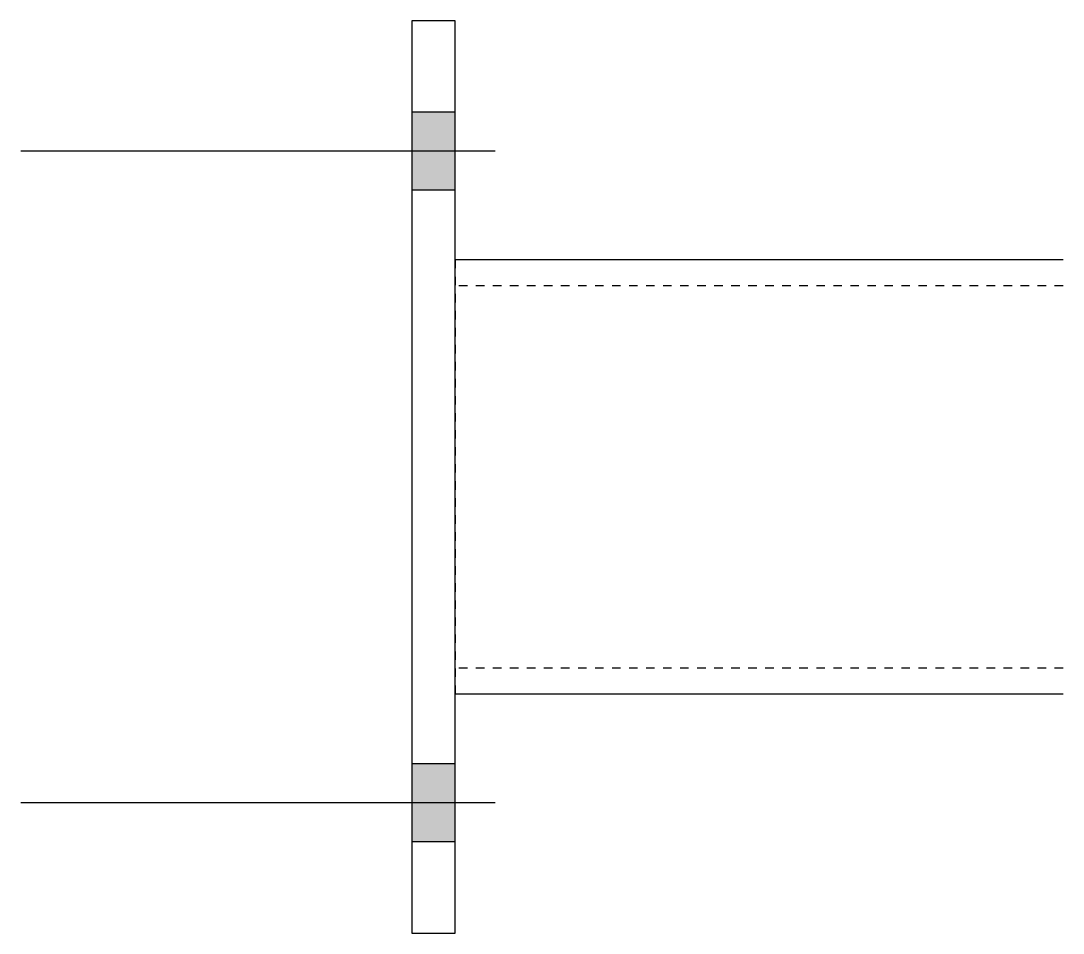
# Model space of a CAD drawing. Header units: millimetres. Extents: x 5 to 26112, y 5 to 1207.
# Drawn here: x 13113.5 to 13353.5, y 4.8 to 214.8 of the extents above; entities that cross this region are included whole.
import ezdxf

# ---------------------------------------------------------------- set-up
doc = ezdxf.new("R2010")
doc.units = ezdxf.units.MM
doc.linetypes.add('DXK_LINE_DOT2', pattern=[3.9198, 1.9599, -1.9599])
doc.layers.add('STÅL', color=7, linetype='Continuous')

msp = doc.modelspace()

# ---------------------------------------------------------------- hatches: boundary and pattern name
at = {"layer": 'STÅL', "linetype": 'Continuous'}
for points in [[(13213.54, 175.8), (13213.54, 193.8), (13203.54, 193.8), (13203.54, 175.8)], [(13213.54, 25.8), (13213.54, 43.8), (13203.54, 43.8), (13203.54, 25.8)]]:
    msp.add_hatch(color=96, dxfattribs=at).paths.add_polyline_path(points)

# ---------------------------------------------------------------- linework, layer by layer
at = {"layer": 'STÅL', "color": 2, "linetype": 'Continuous'}
for p, q in [((13213.54, 214.8), (13203.54, 214.8)), ((13203.54, 214.8), (13203.54, 4.8)), ((13213.54, 4.8), (13213.54, 214.8)), ((13353.54, 159.8), (13213.54, 159.8)), ((13353.54, 59.8), (13213.54, 59.8)), ((13203.54, 4.8), (13213.54, 4.8))]:
    msp.add_line(p, q, dxfattribs=at)
at = {"layer": 'STÅL', "color": 96, "linetype": 'Continuous'}
for p, q in [((13213.54, 193.8), (13203.54, 193.8)), ((13222.78, 184.8), (13113.54, 184.8)), ((13213.54, 175.8), (13203.54, 175.8)), ((13213.54, 43.8), (13203.54, 43.8)), ((13222.78, 34.8), (13113.54, 34.8)), ((13213.54, 25.8), (13203.54, 25.8))]:
    msp.add_line(p, q, dxfattribs=at)
at = {"layer": 'STÅL', "color": 7, "linetype": 'DXK_LINE_DOT2'}
for p, q in [((13213.54, 159.8), (13213.54, 60.71)), ((13353.54, 153.8), (13213.54, 153.8)), ((13353.54, 65.8), (13213.54, 65.8)), ((13213.54, 60.71), (13213.54, 59.8))]:
    msp.add_line(p, q, dxfattribs=at)

doc.saveas('drawing.dxf')
